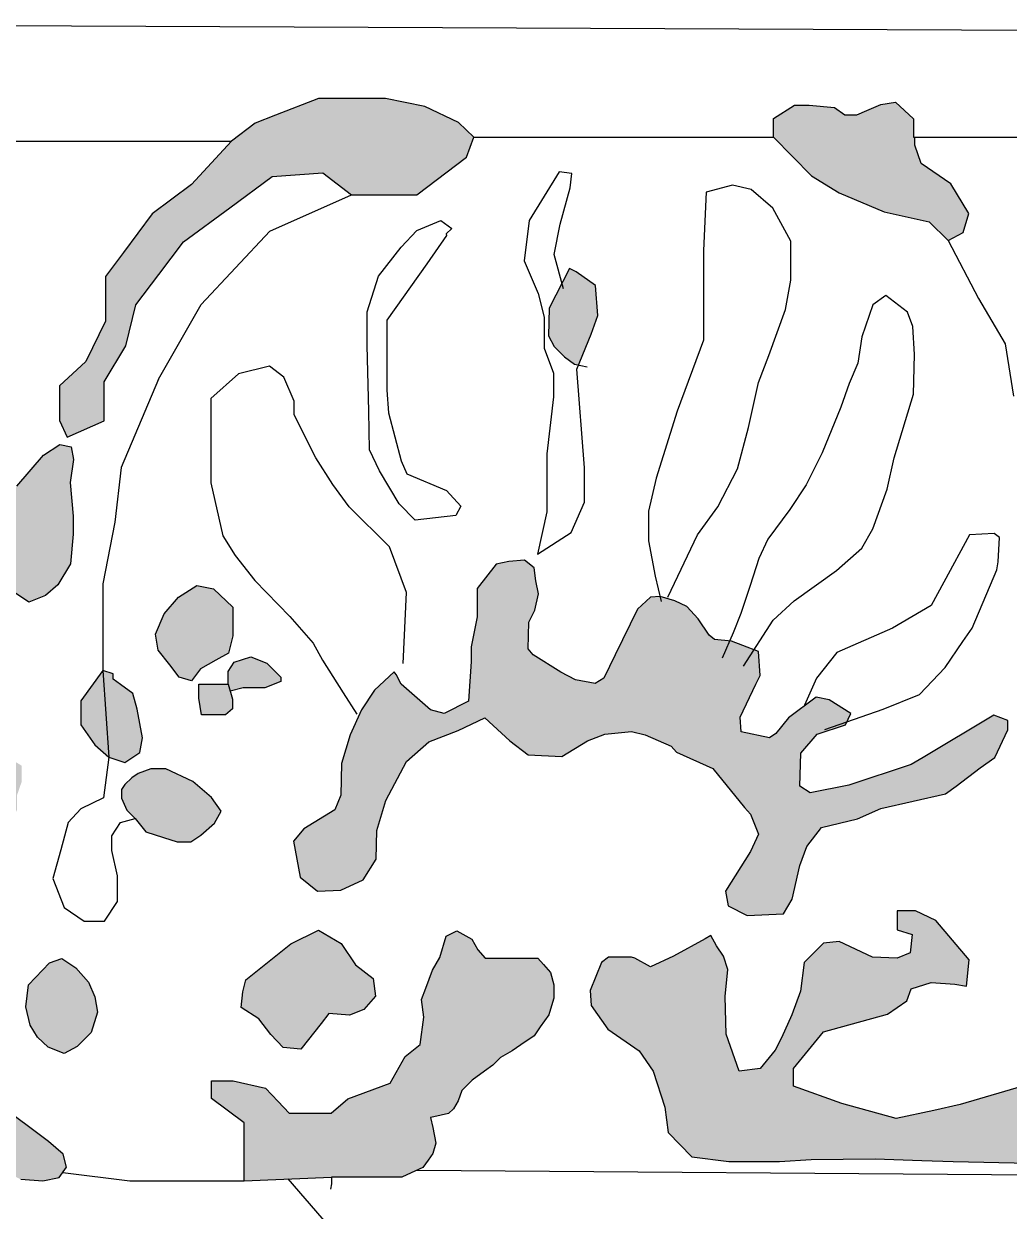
# Model space of a CAD drawing. Header units: millimetres. Extents: x 245 to 515, y 87 to 339.
# Drawn here: x 292.618 to 293.579, y 244.727 to 245.885 of the extents above; entities that cross this region are included whole.
import ezdxf

# ---------------------------------------------------------------- set-up
doc = ezdxf.new("R2010")
doc.units = ezdxf.units.MM
doc.layers.add('çziigi', color=10, linetype='Continuous')

msp = doc.modelspace()

# ---------------------------------------------------------------- hatches: boundary and pattern name
at = {"layer": 'çziigi'}
h = msp.add_hatch(color=256, dxfattribs=at)
h.dxf.hatch_style = 1
h.paths.add_polyline_path([(293.0567, 245.7747), (293.0417, 245.7888), (293.0089, 245.8044), (292.9707, 245.8122), (292.9053, 245.8122), (292.8634, 245.7959), (292.8434, 245.7882), (292.8205, 245.7707), (292.7814, 245.7284), (292.743, 245.6996), (292.715, 245.6621), (292.6975, 245.6385), (292.6975, 245.595), (292.6783, 245.5558), (292.6527, 245.5319), (292.6527, 245.4983), (292.6601, 245.4818), (292.696, 245.4979), (292.696, 245.5358), (292.7174, 245.571), (292.727, 245.6109), (292.7494, 245.6405), (292.7734, 245.6723), (292.8186, 245.7055), (292.8602, 245.7361), (292.9096, 245.7396), (292.9375, 245.7183), (293.0013, 245.7183), (293.0495, 245.7549)])
h.paths.add_polyline_path([(292.8218, 245.2881), (292.8218, 245.3162), (292.8028, 245.3339), (292.7867, 245.3372), (292.7686, 245.3258), (292.7548, 245.3097), (292.7463, 245.2899), (292.7489, 245.2743), (292.7601, 245.2597), (292.7692, 245.2477), (292.7814, 245.2442), (292.7902, 245.256), (292.8052, 245.2643), (292.8175, 245.2711)])
h.paths.add_polyline_path([(292.8685, 245.2479), (292.8624, 245.254), (292.855, 245.2615), (292.8393, 245.2678), (292.8229, 245.2626), (292.8172, 245.2532), (292.8172, 245.241), (292.8191, 245.2341), (292.8316, 245.2375), (292.853, 245.2375), (292.8685, 245.2436)])
h.paths.add_polyline_path([(292.8212, 245.2263), (292.8172, 245.241), (292.8013, 245.241), (292.7884, 245.241), (292.7884, 245.2274), (292.791, 245.2111), (292.8144, 245.2111), (292.8212, 245.217)])
h.paths.add_polyline_path([(292.6947, 245.2542), (292.6734, 245.2247), (292.6734, 245.2013), (292.6872, 245.1819), (292.7007, 245.1699)])
h.paths.add_polyline_path([(292.8007, 245.1305), (292.7825, 245.1462), (292.7562, 245.1585), (292.7417, 245.1585), (292.7293, 245.1538), (292.7231, 245.1496), (292.7164, 245.1431), (292.7129, 245.1381), (292.7129, 245.1298), (292.7182, 245.1182), (292.7265, 245.1099), (292.7368, 245.0969), (292.7539, 245.0914), (292.7673, 245.0871), (292.7807, 245.0871), (292.7903, 245.0938), (292.8038, 245.1053), (292.8103, 245.1171)])
h.paths.add_polyline_path([(292.9607, 244.9367), (292.9586, 244.9538), (292.9412, 244.9672), (292.9273, 244.9879), (292.9051, 245.0011), (292.8784, 244.9876), (292.8344, 244.9526), (292.8314, 244.9409), (292.8298, 244.9255), (292.847, 244.9144), (292.8587, 244.8994), (292.8709, 244.8866), (292.8881, 244.885), (292.9078, 244.91), (292.9154, 244.9196), (292.9354, 244.918), (292.9495, 244.9238)])
h.paths.add_polyline_path([(292.6898, 244.9212), (292.6872, 244.9361), (292.681, 244.9502), (292.6686, 244.9642), (292.6548, 244.9733), (292.6427, 244.969), (292.6224, 244.9478), (292.6198, 244.9264), (292.6241, 244.9084), (292.631, 244.8966), (292.6414, 244.8868), (292.657, 244.8808), (292.6697, 244.8877), (292.6835, 244.9013)])
h.paths.add_polyline_path([(292.7309, 245.2026), (292.7284, 245.2166), (292.7241, 245.2318), (292.7122, 245.2405), (292.7048, 245.2459), (292.7048, 245.2509), (292.6947, 245.2542), (292.7007, 245.1699), (292.7163, 245.1646), (292.731, 245.1743), (292.7334, 245.1885)])
h = msp.add_hatch(color=256, dxfattribs=at)
h.dxf.hatch_style = 1
h.paths.add_polyline_path([(293.4931, 245.749), (293.487, 245.7666), (293.487, 245.7747), (293.4856, 245.7747), (293.4856, 245.7923), (293.4683, 245.8086), (293.454, 245.8064), (293.4403, 245.8005), (293.4305, 245.7963), (293.4188, 245.7963), (293.4086, 245.8034), (293.384, 245.8058), (293.3697, 245.8058), (293.3493, 245.7926), (293.3493, 245.7747), (293.3862, 245.7368), (293.4133, 245.7201), (293.4572, 245.7017), (293.501, 245.6921), (293.5194, 245.6737), (293.5343, 245.6816), (293.5396, 245.7), (293.5221, 245.7289)])
h = msp.add_hatch(color=256, dxfattribs=at)
h.dxf.hatch_style = 1
h.paths.add_polyline_path([(293.1754, 245.63), (293.1566, 245.6431), (293.15, 245.6463), (293.1304, 245.6079), (293.1296, 245.5808), (293.1353, 245.5702), (293.1451, 245.5604), (293.155, 245.553), (293.1591, 245.5522), (293.1713, 245.5825), (293.1779, 245.6005)])
h.paths.add_polyline_path([(293.3193, 245.2787), (293.3083, 245.2829), (293.2915, 245.2846), (293.2864, 245.2888), (293.2755, 245.3048), (293.2646, 245.3166), (293.2528, 245.3224), (293.2385, 245.3266), (293.2292, 245.3258), (293.2166, 245.314), (293.1947, 245.2695), (293.1837, 245.2467), (293.1753, 245.2417), (293.156, 245.2451), (293.1417, 245.2526), (293.1147, 245.2695), (293.1097, 245.2753), (293.1105, 245.3014), (293.1164, 245.3132), (293.1198, 245.3292), (293.1172, 245.3418), (293.1156, 245.3544), (293.1061, 245.3618), (293.0911, 245.3605), (293.0785, 245.358), (293.06, 245.3344), (293.06, 245.3067), (293.0541, 245.2773), (293.0541, 245.263), (293.0516, 245.2243), (293.028, 245.2125), (293.0145, 245.2158), (292.9859, 245.2411), (292.9809, 245.2503), (292.9792, 245.2529), (292.9598, 245.2352), (292.9472, 245.2158), (292.9363, 245.1915), (292.9278, 245.1637), (292.927, 245.1326), (292.9211, 245.1183), (292.8908, 245.0998), (292.8807, 245.088), (292.8874, 245.0527), (292.9043, 245.0392), (292.927, 245.0401), (292.9489, 245.0502), (292.9615, 245.0703), (292.9623, 245.0981), (292.9708, 245.1275), (292.991, 245.1654), (293.0129, 245.1847), (293.0415, 245.1957), (293.0676, 245.2083), (293.092, 245.1856), (293.1097, 245.1721), (293.1425, 245.1704), (293.1677, 245.1856), (293.1846, 245.1923), (293.2107, 245.1948), (293.2241, 245.1915), (293.2494, 245.1805), (293.2544, 245.1746), (293.2898, 245.1587), (293.3209, 245.1208), (293.3268, 245.1141), (293.3344, 245.0947), (293.3268, 245.0779), (293.3024, 245.039), (293.305, 245.0247), (293.3235, 245.0154), (293.3588, 245.0171), (293.3672, 245.0314), (293.3748, 245.0642), (293.3816, 245.0827), (293.3959, 245.1012), (293.4312, 245.1096), (293.454, 245.1197), (293.5171, 245.134), (293.5272, 245.1416), (293.5508, 245.1593), (293.5651, 245.1694), (293.5777, 245.1963), (293.5777, 245.2055), (293.5642, 245.2106), (293.4952, 245.1694), (293.4834, 245.1626), (293.4228, 245.1424), (293.3849, 245.1349), (293.3748, 245.1416), (293.3757, 245.1736), (293.3917, 245.1921), (293.4194, 245.2013), (293.4245, 245.2123), (293.4034, 245.2257), (293.3908, 245.2282), (293.3639, 245.2081), (293.3513, 245.1929), (293.3454, 245.1887), (293.3176, 245.1946), (293.3167, 245.2089), (293.3319, 245.2409), (293.3361, 245.2493), (293.3344, 245.2728)])
h = msp.add_hatch(color=256, dxfattribs=at)
h.dxf.hatch_style = 1
h.paths.add_polyline_path([(292.3307, 245.5991), (292.3254, 245.6062), (292.3152, 245.6139), (292.3004, 245.6214), (292.289, 245.6195), (292.2741, 245.6117), (292.2601, 245.6027), (292.2588, 245.5959), (292.2637, 245.5922), (292.2664, 245.5853), (292.287, 245.5778), (292.3001, 245.573), (292.3196, 245.5761), (292.3273, 245.5808), (292.3307, 245.5869), (292.3307, 245.5921)])
h.paths.add_polyline_path([(292.4158, 245.5579), (292.4158, 245.5686), (292.4158, 245.5818), (292.411, 245.5974), (292.4045, 245.6021), (292.3996, 245.6117), (292.3938, 245.6117), (292.3877, 245.6087), (292.3851, 245.601), (292.3712, 245.5924), (292.3707, 245.5843), (292.3707, 245.5733), (292.3707, 245.5586), (292.3707, 245.5489), (292.3707, 245.5423), (292.3736, 245.5367), (292.3736, 245.5286), (292.3794, 245.5233), (292.3794, 245.5191), (292.3847, 245.515), (292.393, 245.5137), (292.401, 245.5157), (292.4095, 245.5199), (292.4158, 245.527), (292.4158, 245.5452)])
h.paths.add_polyline_path([(292.5345, 245.4363), (292.5317, 245.4408), (292.5317, 245.4456), (292.5317, 245.4502), (292.5317, 245.4552), (292.5302, 245.46), (292.5288, 245.4648), (292.5259, 245.4746), (292.5259, 245.4818), (292.5259, 245.491), (292.5259, 245.5012), (292.5259, 245.5192), (292.5259, 245.5333), (292.5227, 245.5423), (292.5175, 245.5465), (292.509, 245.5531), (292.5024, 245.5614), (292.496, 245.5693), (292.4898, 245.5737), (292.4779, 245.5713), (292.4727, 245.5624), (292.4682, 245.5549), (292.4603, 245.5415), (292.4603, 245.5207), (292.4608, 245.5043), (292.4644, 245.4893), (292.4569, 245.4845), (292.4456, 245.4676), (292.4404, 245.457), (292.4383, 245.447), (292.4325, 245.4371), (292.4245, 245.4234), (292.4245, 245.4174), (292.4296, 245.4067), (292.4335, 245.4023), (292.4423, 245.398), (292.4492, 245.3925), (292.4581, 245.3886), (292.4627, 245.3841), (292.4653, 245.3755), (292.4653, 245.3683), (292.4653, 245.3602), (292.4672, 245.3517), (292.4693, 245.3424), (292.4757, 245.3354), (292.4818, 245.3287), (292.4899, 245.3198), (292.4984, 245.3139), (292.5089, 245.3067), (292.5204, 245.3067), (292.5321, 245.3102), (292.5396, 245.3182), (292.5444, 245.3268), (292.5444, 245.3381), (292.5444, 245.3496), (292.54, 245.362), (292.5432, 245.3895), (292.5432, 245.4029), (292.5432, 245.4078), (292.5432, 245.413), (292.5413, 245.4171), (292.5397, 245.4208), (292.5374, 245.4259), (292.5345, 245.4324)])
h.paths.add_polyline_path([(292.6658, 245.3874), (292.6658, 245.4047), (292.6629, 245.4377), (292.6663, 245.4601), (292.6641, 245.4726), (292.6529, 245.4749), (292.6369, 245.4645), (292.6109, 245.4341), (292.6044, 245.4204), (292.6044, 245.3979), (292.6015, 245.3814), (292.6015, 245.3458), (292.6048, 245.3329), (292.6226, 245.321), (292.639, 245.3276), (292.651, 245.3379), (292.6632, 245.3583)])
h.paths.add_polyline_path([(292.5722, 245.2196), (292.5722, 245.2272), (292.5784, 245.2399), (292.5784, 245.2492), (292.5624, 245.2583), (292.5373, 245.2583), (292.513, 245.2583), (292.5003, 245.2627), (292.4906, 245.2661), (292.4804, 245.2752), (292.4678, 245.2798), (292.4529, 245.2853), (292.4432, 245.2853), (292.4388, 245.2853), (292.4388, 245.2724), (292.4388, 245.2636), (292.444, 245.2559), (292.4478, 245.2503), (292.4548, 245.2487), (292.4887, 245.2319), (292.5064, 245.2319), (292.518, 245.2203), (292.508, 245.2013), (292.5023, 245.1904), (292.4962, 245.1682), (292.4962, 245.1527), (292.5036, 245.137), (292.5114, 245.1206), (292.5235, 245.1147), (292.537, 245.1081), (292.5486, 245.1081), (292.5563, 245.1081), (292.5602, 245.1006), (292.5635, 245.0942), (292.569, 245.0904), (292.59, 245.0904), (292.598, 245.0904), (292.6032, 245.0973), (292.6076, 245.1092), (292.6112, 245.1189), (292.6112, 245.1329), (292.6156, 245.1456), (292.6156, 245.1615), (292.6079, 245.1662), (292.5922, 245.1662), (292.5784, 245.1662), (292.5673, 245.1662), (292.5613, 245.1695), (292.5613, 245.1778), (292.5613, 245.188), (292.5613, 245.1952), (292.5613, 245.2037), (292.5679, 245.2134)])
h.paths.add_polyline_path([(292.6085, 244.8198), (292.5912, 244.8327), (292.5702, 244.8495), (292.5485, 244.8867), (292.5196, 244.9194), (292.5092, 244.9132), (292.5092, 244.8937), (292.5079, 244.8686), (292.4884, 244.8466), (292.4884, 244.825), (292.5153, 244.7911), (292.5438, 244.7813), (292.5675, 244.7779), (292.5918, 244.7696), (292.6147, 244.758), (292.6363, 244.7566), (292.6522, 244.7598), (292.6595, 244.7699), (292.6561, 244.7825), (292.6419, 244.7949), (292.6261, 244.8067)])
h = msp.add_hatch(color=256, dxfattribs=at)
h.dxf.hatch_style = 1
h.paths.add_polyline_path([(293.3021, 244.9362), (293.3046, 244.9627), (293.3004, 244.9756), (293.2935, 244.9858), (293.288, 244.9958), (293.2824, 244.9926), (293.2516, 244.9756), (293.2293, 244.9653), (293.2139, 244.9738), (293.2105, 244.9747), (293.1883, 244.9747), (293.1814, 244.9696), (293.1703, 244.9422), (293.1712, 244.9277), (293.1874, 244.9046), (293.2182, 244.8832), (293.2319, 244.8636), (293.243, 244.8285), (293.2465, 244.8037), (293.2696, 244.7798), (293.3055, 244.7755), (293.3551, 244.7755), (293.3859, 244.7772), (293.4484, 244.7781), (293.4937, 244.7764), (293.5245, 244.7755), (293.599, 244.7738), (293.6238, 244.7755), (293.6434, 244.7943), (293.6434, 244.8251), (293.6494, 244.8388), (293.6819, 244.8695), (293.6939, 244.8824), (293.7153, 244.8875), (293.7487, 244.9072), (293.7675, 244.9243), (293.7718, 244.9379), (293.782, 244.9422), (293.7992, 244.9414), (293.8436, 244.9653), (293.859, 244.9926), (293.8556, 245.0345), (293.8334, 245.0559), (293.7992, 245.0474), (293.7666, 245.0268), (293.7333, 245.0192), (293.6845, 245.032), (293.6606, 245.0559), (293.6503, 245.0662), (293.6289, 245.0499), (293.6144, 245.0055), (293.6263, 244.9832), (293.6452, 244.9636), (293.6588, 244.9422), (293.6477, 244.8995), (293.6246, 244.8687), (293.599, 244.8507), (293.5314, 244.8311), (293.5057, 244.8251), (293.4689, 244.8174), (293.4159, 244.8319), (293.3688, 244.849), (293.3688, 244.8661), (293.3979, 244.902), (293.4603, 244.9191), (293.4792, 244.932), (293.4834, 244.9439), (293.5031, 244.9499), (293.5262, 244.9482), (293.5374, 244.9465), (293.5399, 244.9721), (293.5074, 245.0106), (293.4877, 245.02), (293.4698, 245.02), (293.4698, 245.0012), (293.4843, 244.9969), (293.4826, 244.979), (293.4698, 244.9738), (293.4458, 244.9747), (293.4133, 244.9901), (293.3979, 244.9884), (293.3791, 244.9696), (293.3756, 244.9414), (293.3671, 244.9183), (293.3568, 244.896), (293.3508, 244.8841), (293.3363, 244.8661), (293.3158, 244.8636), (293.3029, 244.8995)])
h = msp.add_hatch(color=256, dxfattribs=at)
h.dxf.hatch_style = 1
h.paths.add_polyline_path([(293.1327, 244.9272), (293.135, 244.9346), (293.135, 244.9477), (293.1316, 244.9597), (293.1248, 244.9674), (293.1193, 244.9736), (293.1094, 244.9736), (293.0976, 244.9736), (293.0805, 244.9736), (293.068, 244.9736), (293.0608, 244.9819), (293.0548, 244.9921), (293.0403, 245.0004), (293.0297, 244.9951), (293.0236, 244.9743), (293.0166, 244.962), (293.0101, 244.9445), (293.0058, 244.9333), (293.008, 244.916), (293.0044, 244.8896), (292.9899, 244.8778), (292.9751, 244.8517), (292.9338, 244.8365), (292.9176, 244.8226), (292.901, 244.8226), (292.8767, 244.8226), (292.8659, 244.8338), (292.8534, 244.8468), (292.8219, 244.854), (292.8008, 244.854), (292.8008, 244.8369), (292.8328, 244.8131), (292.8328, 244.7565), (292.9179, 244.7602), (292.9303, 244.7602), (292.9466, 244.7602), (292.9601, 244.7602), (292.9698, 244.7602), (292.9866, 244.7602), (292.9955, 244.7642), (293.007, 244.7694), (293.0121, 244.7766), (293.0169, 244.7833), (293.0196, 244.7931), (293.0167, 244.8086), (293.0146, 244.8182), (293.0179, 244.819), (293.0322, 244.8222), (293.0371, 244.8267), (293.0416, 244.8345), (293.045, 244.8445), (293.0502, 244.8497), (293.0553, 244.8547), (293.0671, 244.8634), (293.0752, 244.8694), (293.0828, 244.8768), (293.0942, 244.8832), (293.1027, 244.8891), (293.1156, 244.8981), (293.1216, 244.9066), (293.13, 244.9185)])

# ---------------------------------------------------------------- linework, layer by layer
for p, q in [((292.2437, 245.8852), (294.3241, 245.8755)), ((292.9053, 245.8122), (292.8634, 245.7959)), ((292.9707, 245.8122), (292.9053, 245.8122)), ((293.0089, 245.8044), (292.9707, 245.8122)), ((293.0417, 245.7888), (293.0089, 245.8044)), ((293.3493, 245.7926), (293.3697, 245.8058)), ((293.3697, 245.8058), (293.384, 245.8058)), ((293.384, 245.8058), (293.4086, 245.8034)), ((293.4086, 245.8034), (293.4188, 245.7963)), ((293.4305, 245.7963), (293.4403, 245.8005)), ((293.4403, 245.8005), (293.454, 245.8064)), ((293.454, 245.8064), (293.4683, 245.8086)), ((293.4683, 245.8086), (293.4856, 245.7923)), ((292.8434, 245.7882), (292.8205, 245.7707)), ((292.8634, 245.7959), (292.8434, 245.7882)), ((293.0567, 245.7747), (293.0417, 245.7888)), ((293.3493, 245.7747), (293.3493, 245.7926)), ((293.4188, 245.7963), (293.4305, 245.7963)), ((293.4856, 245.7923), (293.4856, 245.7747)), ((293.0495, 245.7549), (293.0567, 245.7747)), ((293.0567, 245.7747), (293.1206, 245.7747)), ((293.1206, 245.7747), (293.3493, 245.7747)), ((293.3493, 245.7747), (293.3862, 245.7368)), ((293.4856, 245.7747), (293.7425, 245.7747)), ((293.487, 245.7666), (293.487, 245.7747)), ((292.4465, 245.7707), (292.8205, 245.7707)), ((292.8205, 245.7707), (292.7814, 245.7284)), ((293.4931, 245.749), (293.487, 245.7666)), ((293.0013, 245.7183), (293.0495, 245.7549)), ((292.8602, 245.7361), (292.9096, 245.7396)), ((292.9096, 245.7396), (292.9375, 245.7183)), ((293.1402, 245.7406), (293.1107, 245.6931)), ((293.1525, 245.7391), (293.1402, 245.7406)), ((293.5221, 245.7289), (293.4931, 245.749)), ((292.7814, 245.7284), (292.743, 245.6996)), ((292.8186, 245.7055), (292.8602, 245.7361)), ((293.1509, 245.7252), (293.1525, 245.7391)), ((293.3862, 245.7368), (293.4133, 245.7201)), ((293.5396, 245.7), (293.5221, 245.7289)), ((292.8577, 245.6827), (292.9375, 245.7183)), ((292.9375, 245.7183), (293.0013, 245.7183)), ((293.141, 245.6897), (293.1509, 245.7252)), ((293.2834, 245.721), (293.2809, 245.664)), ((293.309, 245.7276), (293.2834, 245.721)), ((293.3272, 245.7234), (293.309, 245.7276)), ((293.3486, 245.7053), (293.3272, 245.7234)), ((293.4133, 245.7201), (293.4572, 245.7017)), ((292.7734, 245.6723), (292.8186, 245.7055)), ((293.366, 245.6731), (293.3486, 245.7053)), ((292.743, 245.6996), (292.715, 245.6621)), ((293.0011, 245.6834), (293.0246, 245.6931)), ((293.0246, 245.6931), (293.0352, 245.6856)), ((293.1107, 245.6931), (293.1058, 245.6539)), ((293.4572, 245.7017), (293.501, 245.6921)), ((293.5343, 245.6816), (293.5396, 245.7)), ((292.7908, 245.6114), (292.8577, 245.6827)), ((292.9858, 245.6673), (293.0011, 245.6834)), ((293.0352, 245.6856), (293.0299, 245.6803)), ((293.1353, 245.6602), (293.141, 245.6897)), ((293.501, 245.6921), (293.5194, 245.6737)), ((293.5194, 245.6737), (293.5343, 245.6816)), ((292.7494, 245.6405), (292.7734, 245.6723)), ((293.0302, 245.6786), (293.0108, 245.6511)), ((293.0299, 245.6803), (293.0302, 245.6786)), ((293.366, 245.6351), (293.366, 245.6731)), ((293.5194, 245.6737), (293.5493, 245.6171)), ((292.715, 245.6621), (292.6975, 245.6385)), ((292.9639, 245.639), (292.9858, 245.6673)), ((293.1443, 245.6267), (293.1353, 245.6602)), ((293.2809, 245.664), (293.2809, 245.617)), ((293.0108, 245.6511), (292.9719, 245.596)), ((293.0108, 245.6511), (293.0108, 245.6511)), ((293.1058, 245.6539), (293.1197, 245.6219)), ((292.6975, 245.6385), (292.6975, 245.595)), ((292.727, 245.6109), (292.7494, 245.6405)), ((292.9526, 245.6043), (292.9639, 245.639)), ((293.15, 245.6463), (293.1304, 245.6079)), ((293.1566, 245.6431), (293.15, 245.6463)), ((293.1754, 245.63), (293.1566, 245.6431)), ((293.361, 245.6063), (293.366, 245.6351)), ((293.1779, 245.6005), (293.1754, 245.63)), ((293.1197, 245.6219), (293.1255, 245.599)), ((293.2809, 245.617), (293.2809, 245.5765)), ((293.4586, 245.6202), (293.4462, 245.6111)), ((293.48, 245.6037), (293.4586, 245.6202)), ((293.5493, 245.6171), (293.5753, 245.5728)), ((292.7174, 245.571), (292.727, 245.6109)), ((292.749, 245.5384), (292.7908, 245.6114)), ((292.9526, 245.5712), (292.9526, 245.6043)), ((293.1304, 245.6079), (293.1296, 245.5808)), ((293.1713, 245.5825), (293.1779, 245.6005)), ((293.3445, 245.5617), (293.361, 245.6063)), ((293.4462, 245.6111), (293.4354, 245.5798)), ((293.485, 245.5897), (293.48, 245.6037)), ((292.6975, 245.595), (292.6783, 245.5558)), ((292.9719, 245.596), (292.9719, 245.5687)), ((293.1255, 245.599), (293.1255, 245.5687)), ((293.4866, 245.5625), (293.485, 245.5897)), ((293.1296, 245.5808), (293.1353, 245.5702)), ((293.1574, 245.5481), (293.1713, 245.5825)), ((293.4354, 245.5798), (293.4313, 245.5542)), ((292.696, 245.5358), (292.7174, 245.571)), ((292.9542, 245.5074), (292.9526, 245.5712)), ((292.9719, 245.5687), (292.9719, 245.5276)), ((293.1255, 245.5687), (293.1345, 245.5442)), ((293.1353, 245.5702), (293.1451, 245.5604)), ((293.2809, 245.5765), (293.2553, 245.5072)), ((293.5753, 245.5728), (293.5832, 245.5218)), ((292.6783, 245.5558), (292.6527, 245.5319)), ((293.1451, 245.5604), (293.155, 245.553)), ((293.3346, 245.5353), (293.3445, 245.5617)), ((293.4313, 245.5542), (293.423, 245.5344)), ((293.4858, 245.5237), (293.4866, 245.5625)), ((292.8271, 245.5438), (292.8003, 245.5195)), ((292.8573, 245.5513), (292.8271, 245.5438)), ((292.8715, 245.5404), (292.8573, 245.5513)), ((293.1345, 245.5442), (293.1345, 245.5212)), ((293.155, 245.553), (293.1672, 245.5506)), ((293.1648, 245.4521), (293.1574, 245.5481)), ((292.6527, 245.5319), (292.6527, 245.4983)), ((292.696, 245.4979), (292.696, 245.5358)), ((292.749, 245.5384), (292.7127, 245.4524)), ((292.8815, 245.517), (292.8715, 245.5404)), ((293.3247, 245.4915), (293.3346, 245.5353)), ((293.423, 245.5344), (293.4148, 245.5113)), ((292.8003, 245.5195), (292.8003, 245.4986)), ((292.9719, 245.5276), (292.9736, 245.5058)), ((293.1345, 245.5212), (293.1279, 245.4656)), ((293.4668, 245.4618), (293.4858, 245.5237)), ((292.8815, 245.5036), (292.8815, 245.517)), ((293.4148, 245.5113), (293.3966, 245.4667)), ((292.6527, 245.4983), (292.6601, 245.4818)), ((292.6601, 245.4818), (292.696, 245.4979)), ((292.8003, 245.4986), (292.8003, 245.476)), ((292.9025, 245.4618), (292.8815, 245.5036)), ((292.955, 245.4694), (292.9542, 245.5074)), ((292.9736, 245.5058), (292.9858, 245.4589)), ((293.2553, 245.5072), (293.2347, 245.442)), ((293.314, 245.4511), (293.3247, 245.4915)), ((292.6369, 245.4645), (292.6529, 245.4749)), ((292.6529, 245.4749), (292.6641, 245.4726)), ((292.8003, 245.476), (292.8003, 245.4375)), ((292.6109, 245.4341), (292.6369, 245.4645)), ((292.6641, 245.4726), (292.6663, 245.4601)), ((292.9192, 245.4359), (292.9025, 245.4618)), ((292.9647, 245.4492), (292.955, 245.4694)), ((293.1279, 245.4656), (293.1279, 245.4263)), ((293.3966, 245.4667), (293.3809, 245.4354)), ((293.4602, 245.4312), (293.4668, 245.4618)), ((292.6663, 245.4601), (292.6629, 245.4377)), ((292.7127, 245.4524), (292.7066, 245.399)), ((292.9858, 245.4589), (292.9914, 245.446)), ((293.1648, 245.4185), (293.1648, 245.4521)), ((293.295, 245.414), (293.314, 245.4511)), ((292.9841, 245.4169), (292.9647, 245.4492)), ((292.9914, 245.446), (293.0302, 245.4298)), ((293.2347, 245.442), (293.2272, 245.4098)), ((292.6629, 245.4377), (292.6658, 245.4047)), ((292.8003, 245.4375), (292.812, 245.3857)), ((292.9351, 245.4141), (292.9192, 245.4359)), ((293.0302, 245.4298), (293.044, 245.4145)), ((293.3809, 245.4354), (293.3652, 245.4114)), ((293.4462, 245.3924), (293.4602, 245.4312)), ((292.9995, 245.4008), (292.9841, 245.4169)), ((293.1279, 245.4263), (293.1279, 245.4091)), ((293.1517, 245.389), (293.1648, 245.4185)), ((292.6658, 245.4047), (292.6658, 245.3874)), ((292.9745, 245.3748), (292.9351, 245.4141)), ((293.0391, 245.4056), (292.9995, 245.4008)), ((293.044, 245.4145), (293.0391, 245.4056)), ((293.1279, 245.4091), (293.1189, 245.3677)), ((293.2272, 245.4098), (293.2272, 245.3809)), ((293.2751, 245.3867), (293.295, 245.414)), ((293.3652, 245.4114), (293.3437, 245.3825)), ((292.7066, 245.399), (292.6947, 245.3388)), ((293.4354, 245.3735), (293.4462, 245.3924)), ((292.6658, 245.3874), (292.6632, 245.3583)), ((292.812, 245.3857), (292.8238, 245.3664)), ((293.1189, 245.3677), (293.1517, 245.389)), ((293.2272, 245.3809), (293.2338, 245.3463)), ((293.2462, 245.3257), (293.2751, 245.3867)), ((293.3437, 245.3825), (293.3347, 245.3636)), ((293.5405, 245.3868), (293.5154, 245.3406)), ((293.5643, 245.3881), (293.5405, 245.3868)), ((293.5696, 245.3841), (293.5643, 245.3881)), ((293.5682, 245.3604), (293.5696, 245.3841)), ((292.9912, 245.3305), (292.9745, 245.3748)), ((293.4106, 245.352), (293.4354, 245.3735)), ((292.6632, 245.3583), (292.651, 245.3379)), ((292.8238, 245.3664), (292.843, 245.3422)), ((293.0785, 245.358), (293.06, 245.3344)), ((293.0911, 245.3605), (293.0785, 245.358)), ((293.1061, 245.3618), (293.0911, 245.3605)), ((293.1156, 245.3544), (293.1061, 245.3618)), ((293.3347, 245.3636), (293.3264, 245.3371)), ((293.5669, 245.3524), (293.5682, 245.3604)), ((293.1172, 245.3418), (293.1156, 245.3544)), ((293.2338, 245.3463), (293.2396, 245.3215)), ((293.3694, 245.3223), (293.4106, 245.352)), ((293.5431, 245.2957), (293.5669, 245.3524)), ((292.651, 245.3379), (292.639, 245.3276)), ((292.6947, 245.3388), (292.6947, 245.2869)), ((292.7686, 245.3258), (292.7867, 245.3372)), ((292.7867, 245.3372), (292.8028, 245.3339)), ((292.843, 245.3422), (292.8773, 245.307)), ((293.06, 245.3344), (293.06, 245.3067)), ((293.1198, 245.3292), (293.1172, 245.3418)), ((293.3264, 245.3371), (293.3173, 245.3099)), ((293.5154, 245.3406), (293.5029, 245.3176)), ((292.6226, 245.321), (292.6048, 245.3329)), ((292.639, 245.3276), (292.6226, 245.321)), ((292.7548, 245.3097), (292.7686, 245.3258)), ((292.8028, 245.3339), (292.8218, 245.3162)), ((292.9879, 245.261), (292.9912, 245.3305)), ((293.1164, 245.3132), (293.1198, 245.3292)), ((293.2292, 245.3258), (293.2166, 245.314)), ((293.2385, 245.3266), (293.2292, 245.3258)), ((293.2528, 245.3224), (293.2385, 245.3266)), ((293.2646, 245.3166), (293.2528, 245.3224)), ((292.8218, 245.3162), (292.8218, 245.2881)), ((293.1105, 245.3014), (293.1164, 245.3132)), ((293.2166, 245.314), (293.1947, 245.2695)), ((293.2755, 245.3048), (293.2646, 245.3166)), ((293.3487, 245.3033), (293.3694, 245.3223)), ((293.5029, 245.3176), (293.4652, 245.2957)), ((292.7463, 245.2899), (292.7548, 245.3097)), ((292.8773, 245.307), (292.9, 245.2811)), ((293.06, 245.3067), (293.0541, 245.2773)), ((293.1097, 245.2753), (293.1105, 245.3014)), ((293.2864, 245.2888), (293.2755, 245.3048)), ((293.3173, 245.3099), (293.3099, 245.2909)), ((293.3198, 245.2587), (293.3487, 245.3033)), ((292.7489, 245.2743), (292.7463, 245.2899)), ((292.8218, 245.2881), (292.8175, 245.2711)), ((293.2915, 245.2846), (293.2864, 245.2888)), ((293.3099, 245.2909), (293.2991, 245.2662)), ((293.4652, 245.2957), (293.411, 245.2719)), ((293.5339, 245.2825), (293.5431, 245.2957)), ((292.6947, 245.2869), (292.6947, 245.2542)), ((292.9, 245.2811), (292.9092, 245.2644)), ((293.0541, 245.2773), (293.0541, 245.263)), ((293.3083, 245.2829), (293.2915, 245.2846)), ((293.3193, 245.2787), (293.3083, 245.2829)), ((293.3344, 245.2728), (293.3193, 245.2787)), ((293.5167, 245.2574), (293.5339, 245.2825)), ((292.7601, 245.2597), (292.7489, 245.2743)), ((292.8175, 245.2711), (292.8052, 245.2643)), ((292.8229, 245.2626), (292.8393, 245.2678)), ((292.8393, 245.2678), (292.855, 245.2615)), ((293.1147, 245.2695), (293.1097, 245.2753)), ((293.1417, 245.2526), (293.1147, 245.2695)), ((293.1947, 245.2695), (293.1837, 245.2467)), ((293.3361, 245.2493), (293.3344, 245.2728)), ((293.411, 245.2719), (293.3912, 245.2468)), ((292.6947, 245.2542), (292.6734, 245.2247)), ((292.7048, 245.2509), (292.6947, 245.2542)), ((292.6947, 245.2542), (292.7007, 245.1699)), ((292.7692, 245.2477), (292.7601, 245.2597)), ((292.7902, 245.256), (292.7814, 245.2442)), ((292.8052, 245.2643), (292.7902, 245.256)), ((292.8172, 245.2532), (292.8229, 245.2626)), ((292.8172, 245.241), (292.8172, 245.2532)), ((292.855, 245.2615), (292.8624, 245.254)), ((292.8624, 245.254), (292.8685, 245.2479)), ((292.9092, 245.2644), (292.9293, 245.2326)), ((292.9792, 245.2529), (292.9598, 245.2352)), ((292.9809, 245.2503), (292.9792, 245.2529)), ((293.0541, 245.263), (293.0516, 245.2243)), ((293.4916, 245.231), (293.5167, 245.2574)), ((292.7048, 245.2459), (292.7048, 245.2509)), ((292.7122, 245.2405), (292.7048, 245.2459)), ((292.7814, 245.2442), (292.7692, 245.2477)), ((292.8685, 245.2436), (292.853, 245.2375)), ((292.8685, 245.2479), (292.8685, 245.2436)), ((292.9859, 245.2411), (292.9809, 245.2503)), ((293.156, 245.2451), (293.1417, 245.2526)), ((293.1753, 245.2417), (293.156, 245.2451)), ((293.1837, 245.2467), (293.1753, 245.2417)), ((293.3319, 245.2409), (293.3361, 245.2493)), ((293.3912, 245.2468), (293.3793, 245.2204)), ((292.7241, 245.2318), (292.7122, 245.2405)), ((292.7284, 245.2166), (292.7241, 245.2318)), ((292.7884, 245.2274), (292.7884, 245.241)), ((292.7884, 245.241), (292.8013, 245.241)), ((292.8013, 245.241), (292.8172, 245.241)), ((292.8172, 245.241), (292.8212, 245.2263)), ((292.8316, 245.2375), (292.8191, 245.2341)), ((292.853, 245.2375), (292.8316, 245.2375)), ((292.9293, 245.2326), (292.9426, 245.2117)), ((292.9598, 245.2352), (292.9472, 245.2158)), ((293.0145, 245.2158), (292.9859, 245.2411)), ((293.3167, 245.2089), (293.3319, 245.2409)), ((293.456, 245.2165), (293.4916, 245.231)), ((292.6734, 245.2247), (292.6734, 245.2013)), ((292.791, 245.2111), (292.7884, 245.2274)), ((292.8212, 245.2263), (292.8212, 245.217)), ((293.0516, 245.2243), (293.028, 245.2125)), ((293.3908, 245.2282), (293.3639, 245.2081)), ((293.4034, 245.2257), (293.3908, 245.2282)), ((293.4245, 245.2123), (293.4034, 245.2257)), ((292.7309, 245.2026), (292.7284, 245.2166)), ((292.8144, 245.2111), (292.791, 245.2111)), ((292.8212, 245.217), (292.8144, 245.2111)), ((292.9472, 245.2158), (292.9363, 245.1915)), ((293.028, 245.2125), (293.0145, 245.2158)), ((293.0415, 245.1957), (293.0676, 245.2083)), ((293.0676, 245.2083), (293.092, 245.1856)), ((293.3176, 245.1946), (293.3167, 245.2089)), ((293.3639, 245.2081), (293.3513, 245.1929)), ((293.3992, 245.1967), (293.456, 245.2165)), ((293.4194, 245.2013), (293.4245, 245.2123)), ((293.5642, 245.2106), (293.4952, 245.1694)), ((293.5777, 245.2055), (293.5642, 245.2106)), ((292.6734, 245.2013), (292.6872, 245.1819)), ((292.7334, 245.1885), (292.7309, 245.2026)), ((293.0129, 245.1847), (293.0415, 245.1957)), ((293.3917, 245.1921), (293.4194, 245.2013)), ((293.5651, 245.1694), (293.5777, 245.1963)), ((293.5777, 245.1963), (293.5777, 245.2055)), ((292.731, 245.1743), (292.7334, 245.1885)), ((292.9363, 245.1915), (292.9278, 245.1637)), ((292.991, 245.1654), (293.0129, 245.1847)), ((293.092, 245.1856), (293.1097, 245.1721)), ((293.1425, 245.1704), (293.1677, 245.1856)), ((293.1677, 245.1856), (293.1846, 245.1923)), ((293.1846, 245.1923), (293.2107, 245.1948)), ((293.2107, 245.1948), (293.2241, 245.1915)), ((293.2241, 245.1915), (293.2494, 245.1805)), ((293.3454, 245.1887), (293.3176, 245.1946)), ((293.3513, 245.1929), (293.3454, 245.1887)), ((293.3757, 245.1736), (293.3917, 245.1921)), ((292.6872, 245.1819), (292.7007, 245.1699)), ((292.7163, 245.1646), (292.731, 245.1743)), ((293.1097, 245.1721), (293.1425, 245.1704)), ((293.2494, 245.1805), (293.2544, 245.1746)), ((293.2544, 245.1746), (293.2898, 245.1587)), ((293.3748, 245.1416), (293.3757, 245.1736)), ((292.7007, 245.1699), (292.6956, 245.1301)), ((292.7007, 245.1699), (292.7163, 245.1646)), ((292.9278, 245.1637), (292.927, 245.1326)), ((292.9708, 245.1275), (292.991, 245.1654)), ((293.4834, 245.1626), (293.4228, 245.1424)), ((293.4952, 245.1694), (293.4834, 245.1626)), ((293.5508, 245.1593), (293.5651, 245.1694)), ((292.7231, 245.1496), (292.7164, 245.1431)), ((292.7293, 245.1538), (292.7231, 245.1496)), ((292.7417, 245.1585), (292.7293, 245.1538)), ((292.7562, 245.1585), (292.7417, 245.1585)), ((292.7825, 245.1462), (292.7562, 245.1585)), ((293.2898, 245.1587), (293.3209, 245.1208)), ((293.5272, 245.1416), (293.5508, 245.1593)), ((292.7164, 245.1431), (292.7129, 245.1381)), ((292.7129, 245.1381), (292.7129, 245.1298)), ((292.8007, 245.1305), (292.7825, 245.1462)), ((293.3849, 245.1349), (293.3748, 245.1416)), ((293.4228, 245.1424), (293.3849, 245.1349)), ((293.5171, 245.134), (293.5272, 245.1416)), ((292.6956, 245.1301), (292.6733, 245.1195)), ((292.7129, 245.1298), (292.7182, 245.1182)), ((292.8103, 245.1171), (292.8007, 245.1305)), ((292.927, 245.1326), (292.9211, 245.1183)), ((292.9623, 245.0981), (292.9708, 245.1275)), ((293.454, 245.1197), (293.5171, 245.134)), ((292.6733, 245.1195), (292.661, 245.1061)), ((292.7182, 245.1182), (292.7265, 245.1099)), ((292.8038, 245.1053), (292.8103, 245.1171)), ((292.9211, 245.1183), (292.8908, 245.0998)), ((293.3209, 245.1208), (293.3268, 245.1141)), ((293.3268, 245.1141), (293.3344, 245.0947)), ((293.4312, 245.1096), (293.454, 245.1197)), ((292.661, 245.1061), (292.6538, 245.0794)), ((292.7035, 245.0931), (292.7121, 245.1061)), ((292.7121, 245.1061), (292.7265, 245.1099)), ((292.7265, 245.1099), (292.7368, 245.0969)), ((292.7903, 245.0938), (292.8038, 245.1053)), ((293.3959, 245.1012), (293.4312, 245.1096)), ((292.7035, 245.0787), (292.7035, 245.0931)), ((292.7368, 245.0969), (292.7539, 245.0914)), ((292.7539, 245.0914), (292.7673, 245.0871)), ((292.7807, 245.0871), (292.7903, 245.0938)), ((292.8908, 245.0998), (292.8807, 245.088)), ((292.9615, 245.0703), (292.9623, 245.0981)), ((293.3344, 245.0947), (293.3268, 245.0779)), ((293.3816, 245.0827), (293.3959, 245.1012)), ((292.6538, 245.0794), (292.6462, 245.0515)), ((292.7673, 245.0871), (292.7807, 245.0871)), ((292.8807, 245.088), (292.8874, 245.0527)), ((293.3748, 245.0642), (293.3816, 245.0827)), ((292.709, 245.054), (292.7035, 245.0787)), ((292.9489, 245.0502), (292.9615, 245.0703)), ((293.3268, 245.0779), (293.3024, 245.039)), ((293.3672, 245.0314), (293.3748, 245.0642)), ((292.6462, 245.0515), (292.6572, 245.0231)), ((292.709, 245.029), (292.709, 245.054)), ((292.8874, 245.0527), (292.9043, 245.0392)), ((292.927, 245.0401), (292.9489, 245.0502)), ((292.9043, 245.0392), (292.927, 245.0401)), ((293.3024, 245.039), (293.305, 245.0247)), ((292.6572, 245.0231), (292.6767, 245.0098)), ((292.6966, 245.0098), (292.709, 245.029)), ((293.305, 245.0247), (293.3235, 245.0154)), ((293.3588, 245.0171), (293.3672, 245.0314)), ((292.6767, 245.0098), (292.6966, 245.0098)), ((293.3235, 245.0154), (293.3588, 245.0171)), ((293.4877, 245.02), (293.4698, 245.02)), ((293.4698, 245.02), (293.4698, 245.0012)), ((293.5074, 245.0106), (293.4877, 245.02)), ((293.5399, 244.9721), (293.5074, 245.0106)), ((292.8784, 244.9876), (292.9051, 245.0011)), ((292.9051, 245.0011), (292.9273, 244.9879)), ((293.0297, 244.9951), (293.0403, 245.0004)), ((293.0403, 245.0004), (293.0548, 244.9921)), ((293.4698, 245.0012), (293.4843, 244.9969)), ((292.8344, 244.9526), (292.8784, 244.9876)), ((292.9273, 244.9879), (292.9412, 244.9672)), ((293.0236, 244.9743), (293.0297, 244.9951)), ((293.0548, 244.9921), (293.0608, 244.9819)), ((293.2824, 244.9926), (293.2516, 244.9756)), ((293.288, 244.9958), (293.2824, 244.9926)), ((293.2935, 244.9858), (293.288, 244.9958)), ((293.3979, 244.9884), (293.3791, 244.9696)), ((293.4133, 244.9901), (293.3979, 244.9884)), ((293.4458, 244.9747), (293.4133, 244.9901)), ((293.4843, 244.9969), (293.4826, 244.979)), ((293.0608, 244.9819), (293.068, 244.9736)), ((293.2516, 244.9756), (293.2293, 244.9653)), ((293.3004, 244.9756), (293.2935, 244.9858)), ((293.3046, 244.9627), (293.3004, 244.9756)), ((293.4826, 244.979), (293.4698, 244.9738)), ((292.6224, 244.9478), (292.6427, 244.969)), ((292.6427, 244.969), (292.6548, 244.9733)), ((292.6548, 244.9733), (292.6686, 244.9642)), ((292.6686, 244.9642), (292.681, 244.9502)), ((292.9412, 244.9672), (292.9586, 244.9538)), ((293.0166, 244.962), (293.0236, 244.9743)), ((293.068, 244.9736), (293.0805, 244.9736)), ((293.0805, 244.9736), (293.0976, 244.9736)), ((293.0976, 244.9736), (293.1094, 244.9736)), ((293.1094, 244.9736), (293.1193, 244.9736)), ((293.1193, 244.9736), (293.1248, 244.9674)), ((293.1248, 244.9674), (293.1316, 244.9597)), ((293.1814, 244.9696), (293.1703, 244.9422)), ((293.1883, 244.9747), (293.1814, 244.9696)), ((293.2105, 244.9747), (293.1883, 244.9747)), ((293.2139, 244.9738), (293.2105, 244.9747)), ((293.2293, 244.9653), (293.2139, 244.9738)), ((293.3791, 244.9696), (293.3756, 244.9414)), ((293.4698, 244.9738), (293.4458, 244.9747)), ((293.5374, 244.9465), (293.5399, 244.9721)), ((292.8314, 244.9409), (292.8344, 244.9526)), ((292.9586, 244.9538), (292.9607, 244.9367)), ((293.0101, 244.9445), (293.0166, 244.962)), ((293.1316, 244.9597), (293.135, 244.9477)), ((293.3021, 244.9362), (293.3046, 244.9627)), ((292.6198, 244.9264), (292.6224, 244.9478)), ((292.681, 244.9502), (292.6872, 244.9361)), ((292.8298, 244.9255), (292.8314, 244.9409)), ((293.0058, 244.9333), (293.0101, 244.9445)), ((293.135, 244.9477), (293.135, 244.9346)), ((293.1703, 244.9422), (293.1712, 244.9277)), ((293.3756, 244.9414), (293.3671, 244.9183)), ((293.4792, 244.932), (293.4834, 244.9439)), ((293.4834, 244.9439), (293.5031, 244.9499)), ((293.5031, 244.9499), (293.5262, 244.9482)), ((293.5262, 244.9482), (293.5374, 244.9465)), ((292.6872, 244.9361), (292.6898, 244.9212)), ((292.9607, 244.9367), (292.9495, 244.9238)), ((293.008, 244.916), (293.0058, 244.9333)), ((293.135, 244.9346), (293.1327, 244.9272)), ((293.3029, 244.8995), (293.3021, 244.9362)), ((293.4603, 244.9191), (293.4792, 244.932)), ((292.6241, 244.9084), (292.6198, 244.9264)), ((292.6898, 244.9212), (292.6835, 244.9013)), ((292.847, 244.9144), (292.8298, 244.9255)), ((292.9154, 244.9196), (292.9078, 244.91)), ((292.9354, 244.918), (292.9154, 244.9196)), ((292.9495, 244.9238), (292.9354, 244.918)), ((293.13, 244.9185), (293.1216, 244.9066)), ((293.1327, 244.9272), (293.13, 244.9185)), ((293.1712, 244.9277), (293.1874, 244.9046)), ((293.3671, 244.9183), (293.3568, 244.896)), ((293.3979, 244.902), (293.4603, 244.9191)), ((292.631, 244.8966), (292.6241, 244.9084)), ((292.8587, 244.8994), (292.847, 244.9144)), ((292.9078, 244.91), (292.8881, 244.885)), ((293.0044, 244.8896), (293.008, 244.916)), ((293.1216, 244.9066), (293.1156, 244.8981)), ((292.6414, 244.8868), (292.631, 244.8966)), ((292.6835, 244.9013), (292.6697, 244.8877)), ((292.8709, 244.8866), (292.8587, 244.8994)), ((293.1156, 244.8981), (293.1027, 244.8891)), ((293.1874, 244.9046), (293.2182, 244.8832)), ((293.3158, 244.8636), (293.3029, 244.8995)), ((293.3568, 244.896), (293.3508, 244.8841)), ((293.3688, 244.8661), (293.3979, 244.902)), ((292.657, 244.8808), (292.6414, 244.8868)), ((292.6697, 244.8877), (292.657, 244.8808)), ((292.8881, 244.885), (292.8709, 244.8866)), ((292.9899, 244.8778), (293.0044, 244.8896)), ((293.0942, 244.8832), (293.0828, 244.8768)), ((293.1027, 244.8891), (293.0942, 244.8832)), ((293.2182, 244.8832), (293.2319, 244.8636)), ((293.3508, 244.8841), (293.3363, 244.8661)), ((292.9751, 244.8517), (292.9899, 244.8778)), ((293.0828, 244.8768), (293.0752, 244.8694)), ((293.0671, 244.8634), (293.0553, 244.8547)), ((293.0752, 244.8694), (293.0671, 244.8634)), ((293.2319, 244.8636), (293.243, 244.8285)), ((293.3363, 244.8661), (293.3158, 244.8636)), ((293.3688, 244.849), (293.3688, 244.8661)), ((292.8008, 244.8369), (292.8008, 244.854)), ((292.8008, 244.854), (292.8219, 244.854)), ((292.8219, 244.854), (292.8534, 244.8468)), ((292.9338, 244.8365), (292.9751, 244.8517)), ((293.0502, 244.8497), (293.045, 244.8445)), ((293.0553, 244.8547), (293.0502, 244.8497)), ((293.4159, 244.8319), (293.3688, 244.849)), ((293.599, 244.8507), (293.5314, 244.8311)), ((292.8328, 244.8131), (292.8008, 244.8369)), ((292.8534, 244.8468), (292.8659, 244.8338)), ((292.9176, 244.8226), (292.9338, 244.8365)), ((293.045, 244.8445), (293.0416, 244.8345)), ((292.8659, 244.8338), (292.8767, 244.8226)), ((293.0371, 244.8267), (293.0322, 244.8222)), ((293.0416, 244.8345), (293.0371, 244.8267)), ((293.243, 244.8285), (293.2465, 244.8037)), ((293.4689, 244.8174), (293.4159, 244.8319)), ((293.5057, 244.8251), (293.4689, 244.8174)), ((293.5314, 244.8311), (293.5057, 244.8251)), ((292.6261, 244.8067), (292.6085, 244.8198)), ((292.8328, 244.7565), (292.8328, 244.8131)), ((292.8767, 244.8226), (292.901, 244.8226)), ((292.901, 244.8226), (292.9176, 244.8226)), ((293.0179, 244.819), (293.0146, 244.8182)), ((293.0146, 244.8182), (293.0167, 244.8086)), ((293.0322, 244.8222), (293.0179, 244.819)), ((292.6419, 244.7949), (292.6261, 244.8067)), ((293.0167, 244.8086), (293.0196, 244.7931)), ((293.2465, 244.8037), (293.2696, 244.7798)), ((292.6561, 244.7825), (292.6419, 244.7949)), ((293.0196, 244.7931), (293.0169, 244.7833)), ((292.6595, 244.7699), (292.6561, 244.7825)), ((293.0169, 244.7833), (293.0121, 244.7766)), ((293.2696, 244.7798), (293.3055, 244.7755)), ((293.3859, 244.7772), (293.4484, 244.7781)), ((293.4484, 244.7781), (293.4937, 244.7764)), ((292.6522, 244.7598), (292.6595, 244.7699)), ((293.007, 244.7694), (292.9955, 244.7642)), ((293.0012, 244.7668), (427.6324, 243.7579)), ((293.0121, 244.7766), (293.007, 244.7694)), ((293.3055, 244.7755), (293.3551, 244.7755)), ((293.3551, 244.7755), (293.3859, 244.7772)), ((293.4937, 244.7764), (293.5245, 244.7755)), ((293.5245, 244.7755), (293.599, 244.7738)), ((292.6147, 244.758), (292.6363, 244.7566)), ((292.6363, 244.7566), (292.6522, 244.7598)), ((292.6558, 244.7648), (292.7213, 244.7565)), ((292.7213, 244.7565), (292.7916, 244.7565)), ((292.7916, 244.7565), (292.8328, 244.7565)), ((292.8328, 244.7565), (292.9179, 244.7602)), ((292.8754, 244.7584), (293.0316, 244.5784)), ((292.9303, 244.7602), (292.9179, 244.7602)), ((292.9179, 244.7602), (292.9179, 244.7537)), ((292.9466, 244.7602), (292.9303, 244.7602)), ((292.9601, 244.7602), (292.9466, 244.7602)), ((292.9698, 244.7602), (292.9601, 244.7602)), ((292.9866, 244.7602), (292.9698, 244.7602)), ((292.9955, 244.7642), (292.9866, 244.7602)), ((292.9179, 244.7537), (292.9171, 244.7484))]:
    msp.add_line(p, q, dxfattribs=at)

doc.saveas('drawing.dxf')
